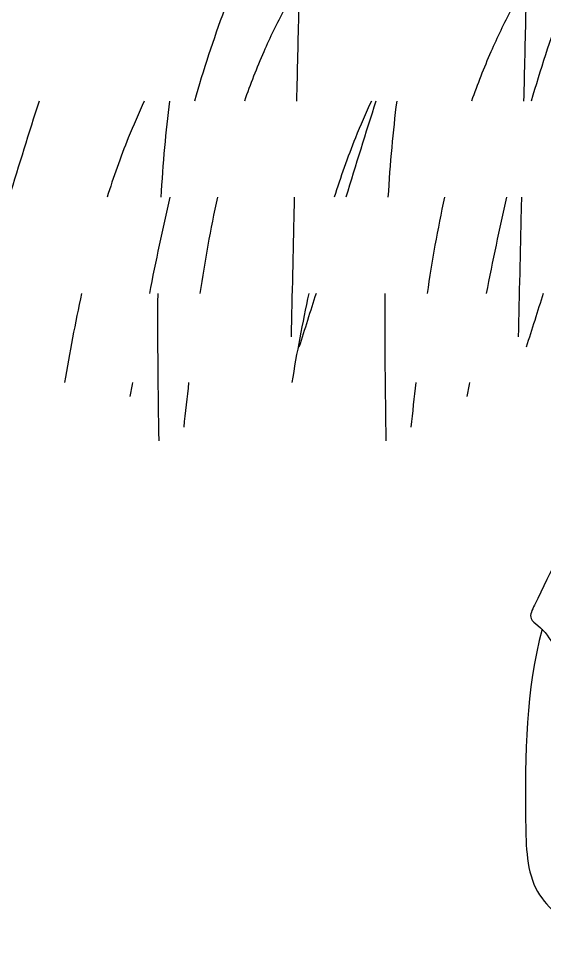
# Model space of a CAD drawing. Extents: x 3172 to 33391, y 13916 to 34175.
# Drawn here: x 7675 to 8198, y 31450 to 32360 of the extents above; entities that cross this region are included whole.
import ezdxf

# ---------------------------------------------------------------- set-up
doc = ezdxf.new("R2010")
doc.units = 0
doc.layers.get('0').update_dxf_attribs({"linetype": 'CONTINUOUS'})

# ---------------------------------------------------------------- blocks, each defined once
blk = doc.blocks.new('A$C252A7461')
at = {"color": 4}
for points in [[(719.08, 428.41), (707.98, 398.65), (698.14, 368.31), (689.26, 337.53)], [(792.77, 428.41), (792.06, 398.11), (791.35, 367.82), (790.64, 337.53)], [(1018.44, 428.41), (1017.73, 398.11), (1017.02, 367.82), (1016.32, 337.53)], [(1053.7, 428.41), (1042.6, 398.65), (1032.76, 368.31), (1023.88, 337.53)], [(534.94, 337.53), (524.55, 305.76), (514.87, 273.7), (505.2, 241.99)], [(869.56, 337.53), (859.17, 305.76), (849.49, 273.7), (839.82, 241.99)], [(664.71, 241.99), (657.44, 210.4), (650.82, 178.5), (644.52, 146.46)], [(712.06, 241.99), (705.06, 210.5), (699.5, 178.59), (694.79, 146.46)], [(937.74, 241.99), (930.73, 210.5), (925.18, 178.59), (920.46, 146.46)], [(999.33, 241.99), (992.06, 210.4), (985.44, 178.5), (979.14, 146.46)], [(577.23, 146.46), (570.8, 117.2), (565.29, 87.64), (560.29, 57.91)], [(652.79, 146.46), (652.26, 97.73), (653.04, 48.87), (653.82, 0)], [(802.9, 146.46), (796.47, 117.2), (790.97, 87.64), (785.96, 57.91)], [(810.09, 146.46), (804.45, 128.63), (798.79, 110.86), (793.14, 93.1)], [(878.46, 146.46), (877.94, 97.73), (878.72, 48.87), (879.5, 0)], [(1035.76, 146.46), (1030.12, 128.63), (1024.47, 110.86), (1018.81, 93.1)], [(627.77, 57.91), (626.92, 53.29), (626.07, 48.68), (625.21, 44.06)], [(683.51, 57.91), (681.83, 43.17), (680.21, 28.41), (678.59, 13.65)], [(909.18, 57.91), (907.5, 43.17), (905.88, 28.41), (904.26, 13.65)], [(962.39, 57.91), (961.54, 53.29), (960.69, 48.68), (959.83, 44.06)]]:
    blk.add_open_spline(points, degree=3, dxfattribs=at)
for points, knots in [([(778.34, 428.41), (771.07, 414.62), (756.62, 384.67), (744.66, 354.02), (738.91, 337.53)], [324.301889, 324.301889, 324.301889, 324.301889, 354.979584, 389.90339, 389.90339, 389.90339, 389.90339]), ([(1004.02, 428.41), (996.74, 414.62), (982.29, 384.67), (970.34, 354.02), (964.58, 337.53)], [324.301889, 324.301889, 324.301889, 324.301889, 354.979584, 389.90339, 389.90339, 389.90339, 389.90339]), ([(639.44, 337.53), (633.81, 325.44), (620.17, 294.02), (608.76, 261.87), (602.47, 241.99)], [444.801966, 444.801966, 444.801966, 444.801966, 471.446443, 513.315371, 513.315371, 513.315371, 513.315371]), ([(664.53, 337.53), (662.62, 322.23), (659.16, 290.45), (656.83, 258.54), (655.87, 241.99)], [252.696264, 252.696264, 252.696264, 252.696264, 283.65169, 316.888395, 316.888395, 316.888395, 316.888395]), ([(865.11, 337.53), (859.48, 325.44), (845.85, 294.02), (834.43, 261.87), (828.14, 241.99)], [444.801966, 444.801966, 444.801966, 444.801966, 471.446443, 513.315371, 513.315371, 513.315371, 513.315371]), ([(890.2, 337.53), (888.3, 322.23), (884.83, 290.45), (882.5, 258.54), (881.54, 241.99)], [252.696264, 252.696264, 252.696264, 252.696264, 283.65169, 316.888395, 316.888395, 316.888395, 316.888395]), ([(788.43, 241.99), (788.34, 237.69), (787.28, 191.46), (786.23, 145.23), (785.28, 103.31)], [315.418437, 315.418437, 315.418437, 315.418437, 324.030934, 407.896175, 407.896175, 407.896175, 407.896175]), ([(1014.11, 241.99), (1014.01, 237.69), (1012.95, 191.46), (1011.9, 145.23), (1010.95, 103.31)], [315.418437, 315.418437, 315.418437, 315.418437, 324.030934, 407.896175, 407.896175, 407.896175, 407.896175])]:
    blk.add_open_spline(points, degree=3, knots=knots, dxfattribs=at)

msp = doc.modelspace()

# ---------------------------------------------------------------- linework, layer by layer
msp.add_spline([(8324.50944, 31901.56313), (8239.83654, 31863.15614), (8187.46136, 31777.48162), (8184.09584, 31764.03039), (8190.82691, 31757.30477), (8219.42378, 31714.56535), (8234.5788, 31696.77422), (8265.37393, 31639.88915)], degree=3)
msp.add_open_spline([(8195.06589, 31753.58956), (8178.70652, 31693.90919), (8177.68918, 31605.00141), (8179.78652, 31489.73213), (8218.75347, 31462.84056), (8237.12498, 31450.16215)], degree=3, knots=[177.496049928, 177.496049928, 177.496049928, 177.496049928, 309.72189466, 359.574045688, 404.043092912, 404.043092912, 404.043092912, 404.043092912])

# ---------------------------------------------------------------- block references
msp.add_blockref('A$C252A7461', (7160.32413, 31940.51503))

doc.saveas('drawing.dxf')
